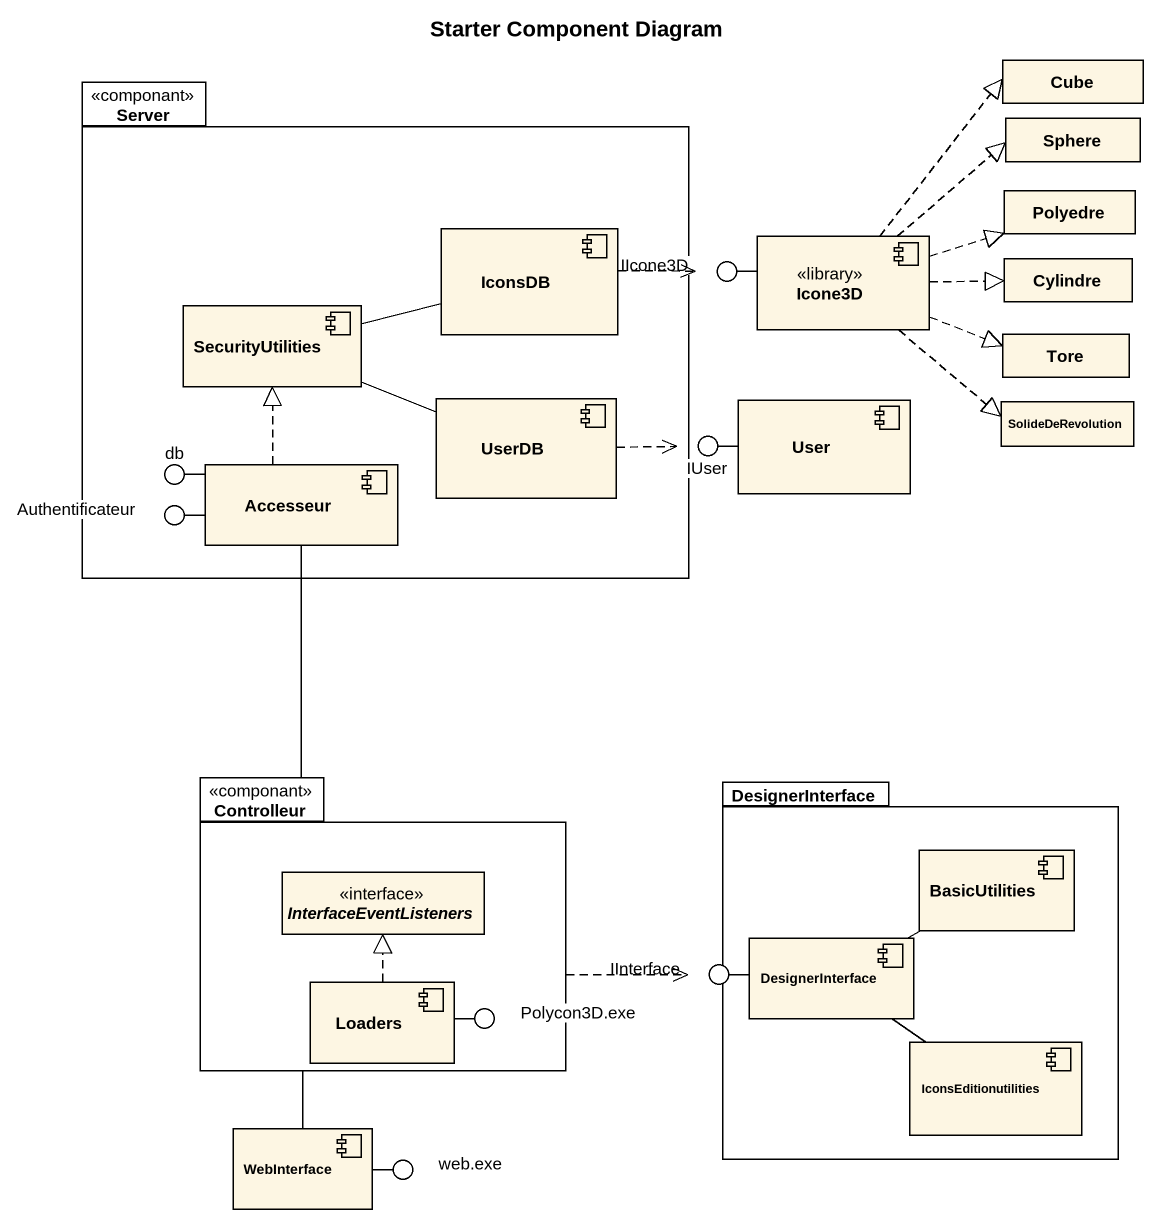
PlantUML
@startuml
title Starter Component Diagram
allowmixing
hide circle
hide empty members
package Server <<componant>> {
  component IconsDB
  component SecurityUtilities
  component UserDB
  component Accesseur
}
class Cube
class Sphere
class Polyedre
() IIcone3D
component Icone3D <<library>>
class Cylindre
class Tore
() IUser
component User
class SolideDeRevolution
() Authentificateur
() db
package Controlleur <<componant>> {
  interface InterfaceEventListeners
  component Loaders
}
package DesignerInterface {
  component BasicUtilities
  component "DesignerInterface" as DesignerInterface_2
  component IconsEditionutilities
}
() IInterface
() "Polycon3D.exe" as Polycon3D_exe
component WebInterface
() "web.exe" as web_exe
Icone3D -left- IIcone3D
User -left- IUser
Accesseur -left- Authentificateur
Accesseur -left- db
DesignerInterface_2 -left- IInterface
Loaders -right- Polycon3D_exe
WebInterface -right- web_exe
IconsDB .right.> IIcone3D
Icone3D .up.|> Cube
Icone3D .up.|> Sphere
Icone3D .right.|> Polyedre
Icone3D .right.|> Cylindre
Icone3D .right.|> Tore
Icone3D ..|> SolideDeRevolution
SecurityUtilities -right- IconsDB
SecurityUtilities -right- UserDB
UserDB .right.> IUser
Accesseur .up.|> SecurityUtilities
Controlleur -up- Accesseur
Controlleur .right.> IInterface
Controlleur -- WebInterface
Loaders .up.|> InterfaceEventListeners
DesignerInterface_2 -right- BasicUtilities
DesignerInterface_2 -- IconsEditionutilities
@enduml
